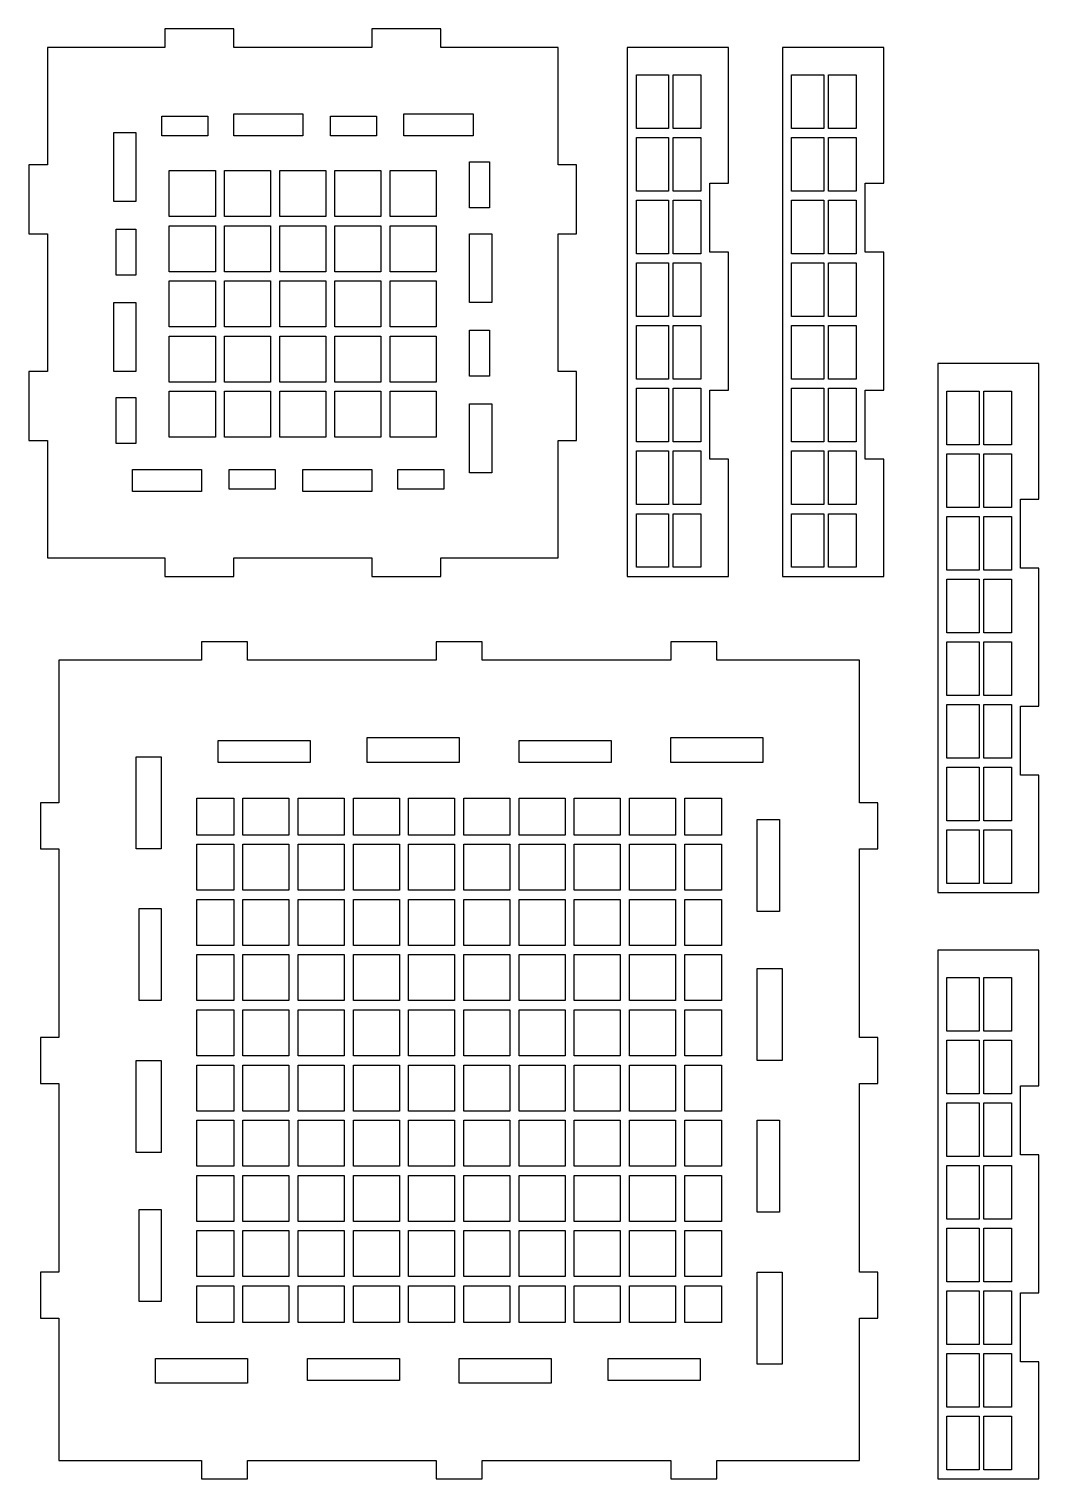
# Model space of a CAD drawing. Extents: x 0 to 1096, y 0 to 272.
# Drawn here: x 920.9 to 1096.5, y 1.3 to 253.5 of the extents above; entities that cross this region are included whole.
import ezdxf

# ---------------------------------------------------------------- set-up
doc = ezdxf.new("R2010")
doc.units = 0
doc.layers.add('CYAN', color=4, linetype='CONTINUOUS')

msp = doc.modelspace()

# ---------------------------------------------------------------- linework, layer by layer
at = {"layer": 'CYAN'}
for p, q in [((956.46, 253.52), (944.46, 253.52)), ((944.46, 253.52), (944.46, 250.32)), ((956.46, 250.32), (956.46, 253.52)), ((992.46, 253.52), (980.46, 253.52)), ((980.46, 253.52), (980.46, 250.32)), ((992.46, 250.32), (992.46, 253.52)), ((944.46, 250.32), (924.06, 250.32)), ((924.06, 250.32), (924.06, 229.92)), ((980.46, 250.32), (956.46, 250.32)), ((1012.86, 250.32), (992.46, 250.32)), ((1012.86, 229.92), (1012.86, 250.32)), ((1042.46, 250.32), (1024.86, 250.32)), ((1024.86, 250.32), (1024.86, 158.32)), ((1042.46, 226.72), (1042.46, 250.32)), ((1069.46, 250.32), (1051.86, 250.32)), ((1051.86, 250.32), (1051.86, 158.32)), ((1069.46, 226.72), (1069.46, 250.32)), ((1026.46, 236.22), (1026.46, 245.52)), ((1026.46, 245.52), (1032.06, 245.52)), ((1032.06, 245.52), (1032.06, 236.22)), ((1032.86, 236.22), (1032.86, 245.52)), ((1032.86, 245.52), (1037.66, 245.52)), ((1037.66, 245.52), (1037.66, 236.22)), ((1053.46, 236.22), (1053.46, 245.52)), ((1053.46, 245.52), (1059.06, 245.52)), ((1059.06, 245.52), (1059.06, 236.22)), ((1059.86, 236.22), (1059.86, 245.52)), ((1059.86, 245.52), (1064.66, 245.52)), ((1064.66, 245.52), (1064.66, 236.22)), ((943.96, 234.92), (943.96, 238.36)), ((943.96, 238.36), (951.96, 238.36)), ((951.96, 238.36), (951.96, 234.92)), ((956.46, 234.92), (956.46, 238.78)), ((956.46, 238.78), (968.46, 238.78)), ((968.46, 238.78), (968.46, 234.92)), ((973.26, 234.92), (973.26, 238.36)), ((973.26, 238.36), (981.26, 238.36)), ((981.26, 238.36), (981.26, 234.92)), ((986.06, 234.92), (986.06, 238.78)), ((986.06, 238.78), (998.06, 238.78)), ((998.06, 238.78), (998.06, 234.92)), ((935.6, 223.52), (935.6, 235.52)), ((935.6, 235.52), (939.46, 235.52)), ((939.46, 235.52), (939.46, 223.52)), ((951.96, 234.92), (943.96, 234.92)), ((968.46, 234.92), (956.46, 234.92)), ((981.26, 234.92), (973.26, 234.92)), ((998.06, 234.92), (986.06, 234.92)), ((1032.06, 236.22), (1026.46, 236.22)), ((1026.46, 225.32), (1026.46, 234.62)), ((1026.46, 234.62), (1032.06, 234.62)), ((1032.06, 234.62), (1032.06, 225.32)), ((1037.66, 236.22), (1032.86, 236.22)), ((1032.86, 225.32), (1032.86, 234.62)), ((1032.86, 234.62), (1037.66, 234.62)), ((1037.66, 234.62), (1037.66, 225.32)), ((1059.06, 236.22), (1053.46, 236.22)), ((1053.46, 225.32), (1053.46, 234.62)), ((1053.46, 234.62), (1059.06, 234.62)), ((1059.06, 234.62), (1059.06, 225.32)), ((1064.66, 236.22), (1059.86, 236.22)), ((1059.86, 225.32), (1059.86, 234.62)), ((1059.86, 234.62), (1064.66, 234.62)), ((1064.66, 234.62), (1064.66, 225.32)), ((924.06, 229.92), (920.86, 229.92)), ((920.86, 229.92), (920.86, 217.92)), ((997.46, 222.42), (997.46, 230.42)), ((997.46, 230.42), (1000.9, 230.42)), ((1000.9, 230.42), (1000.9, 222.42)), ((1016.06, 229.92), (1012.86, 229.92)), ((1016.06, 217.92), (1016.06, 229.92)), ((945.26, 220.9), (945.26, 228.9)), ((945.26, 228.9), (953.26, 228.9)), ((953.26, 228.9), (953.26, 220.9)), ((954.86, 220.9), (954.86, 228.9)), ((954.86, 228.9), (962.86, 228.9)), ((962.86, 228.9), (962.86, 220.9)), ((964.46, 220.9), (964.46, 228.9)), ((964.46, 228.9), (972.46, 228.9)), ((972.46, 228.9), (972.46, 220.9)), ((974.06, 220.9), (974.06, 228.9)), ((974.06, 228.9), (982.06, 228.9)), ((982.06, 228.9), (982.06, 220.9)), ((983.66, 220.9), (983.66, 228.9)), ((983.66, 228.9), (991.66, 228.9)), ((991.66, 228.9), (991.66, 220.9)), ((1032.06, 225.32), (1026.46, 225.32)), ((1037.66, 225.32), (1032.86, 225.32)), ((1039.26, 214.72), (1039.26, 226.72)), ((1039.26, 226.72), (1042.46, 226.72)), ((1059.06, 225.32), (1053.46, 225.32)), ((1064.66, 225.32), (1059.86, 225.32)), ((1066.26, 214.72), (1066.26, 226.72)), ((1066.26, 226.72), (1069.46, 226.72)), ((939.46, 223.52), (935.6, 223.52)), ((1000.9, 222.42), (997.46, 222.42)), ((1026.46, 214.42), (1026.46, 223.72)), ((1026.46, 223.72), (1032.06, 223.72)), ((1032.06, 223.72), (1032.06, 214.42)), ((1032.86, 214.42), (1032.86, 223.72)), ((1032.86, 223.72), (1037.66, 223.72)), ((1037.66, 223.72), (1037.66, 214.42)), ((1053.46, 214.42), (1053.46, 223.72)), ((1053.46, 223.72), (1059.06, 223.72)), ((1059.06, 223.72), (1059.06, 214.42)), ((1059.86, 214.42), (1059.86, 223.72)), ((1059.86, 223.72), (1064.66, 223.72)), ((1064.66, 223.72), (1064.66, 214.42)), ((953.26, 220.9), (945.26, 220.9)), ((962.86, 220.9), (954.86, 220.9)), ((972.46, 220.9), (964.46, 220.9)), ((982.06, 220.9), (974.06, 220.9)), ((991.66, 220.9), (983.66, 220.9)), ((920.86, 217.92), (924.06, 217.92)), ((924.06, 217.92), (924.06, 193.92)), ((936.02, 210.72), (936.02, 218.72)), ((936.02, 218.72), (939.46, 218.72)), ((939.46, 218.72), (939.46, 210.72)), ((945.26, 219.3), (953.26, 219.3)), ((945.26, 211.3), (945.26, 219.3)), ((953.26, 219.3), (953.26, 211.3)), ((954.86, 219.3), (962.86, 219.3)), ((954.86, 211.3), (954.86, 219.3)), ((962.86, 219.3), (962.86, 211.3)), ((964.46, 219.3), (972.46, 219.3)), ((964.46, 211.3), (964.46, 219.3)), ((972.46, 219.3), (972.46, 211.3)), ((974.06, 219.3), (982.06, 219.3)), ((974.06, 211.3), (974.06, 219.3)), ((982.06, 219.3), (982.06, 211.3)), ((983.66, 211.3), (983.66, 219.3)), ((983.66, 219.3), (991.66, 219.3)), ((991.66, 219.3), (991.66, 211.3)), ((997.46, 205.92), (997.46, 217.92)), ((997.46, 217.92), (1001.32, 217.92)), ((1001.32, 217.92), (1001.32, 205.92)), ((1012.86, 193.92), (1012.86, 217.92)), ((1012.86, 217.92), (1016.06, 217.92)), ((1032.06, 214.42), (1026.46, 214.42)), ((1037.66, 214.42), (1032.86, 214.42)), ((1042.46, 214.72), (1039.26, 214.72)), ((1042.46, 190.72), (1042.46, 214.72)), ((1059.06, 214.42), (1053.46, 214.42)), ((1064.66, 214.42), (1059.86, 214.42)), ((1069.46, 214.72), (1066.26, 214.72)), ((1069.46, 190.72), (1069.46, 214.72)), ((1026.46, 203.52), (1026.46, 212.82)), ((1026.46, 212.82), (1032.06, 212.82)), ((1032.06, 212.82), (1032.06, 203.52)), ((1032.86, 203.52), (1032.86, 212.82)), ((1032.86, 212.82), (1037.66, 212.82)), ((1037.66, 212.82), (1037.66, 203.52)), ((1053.46, 203.52), (1053.46, 212.82)), ((1053.46, 212.82), (1059.06, 212.82)), ((1059.06, 212.82), (1059.06, 203.52)), ((1059.86, 203.52), (1059.86, 212.82)), ((1059.86, 212.82), (1064.66, 212.82)), ((1064.66, 212.82), (1064.66, 203.52)), ((939.46, 210.72), (936.02, 210.72)), ((953.26, 211.3), (945.26, 211.3)), ((945.26, 201.7), (945.26, 209.7)), ((945.26, 209.7), (953.26, 209.7)), ((953.26, 209.7), (953.26, 201.7)), ((962.86, 211.3), (954.86, 211.3)), ((954.86, 201.7), (954.86, 209.7)), ((954.86, 209.7), (962.86, 209.7)), ((962.86, 209.7), (962.86, 201.7)), ((972.46, 211.3), (964.46, 211.3)), ((964.46, 201.7), (964.46, 209.7)), ((964.46, 209.7), (972.46, 209.7)), ((972.46, 209.7), (972.46, 201.7)), ((982.06, 211.3), (974.06, 211.3)), ((974.06, 209.7), (982.06, 209.7)), ((974.06, 201.7), (974.06, 209.7)), ((982.06, 209.7), (982.06, 201.7)), ((991.66, 211.3), (983.66, 211.3)), ((983.66, 201.7), (983.66, 209.7)), ((983.66, 209.7), (991.66, 209.7)), ((991.66, 209.7), (991.66, 201.7)), ((935.6, 193.92), (935.6, 205.92)), ((935.6, 205.92), (939.46, 205.92)), ((939.46, 205.92), (939.46, 193.92)), ((1001.32, 205.92), (997.46, 205.92)), ((1032.06, 203.52), (1026.46, 203.52)), ((1026.46, 192.62), (1026.46, 201.92)), ((1026.46, 201.92), (1032.06, 201.92)), ((1032.06, 201.92), (1032.06, 192.62)), ((1037.66, 203.52), (1032.86, 203.52)), ((1032.86, 192.62), (1032.86, 201.92)), ((1032.86, 201.92), (1037.66, 201.92)), ((1037.66, 201.92), (1037.66, 192.62)), ((1059.06, 203.52), (1053.46, 203.52)), ((1053.46, 192.62), (1053.46, 201.92)), ((1053.46, 201.92), (1059.06, 201.92)), ((1059.06, 201.92), (1059.06, 192.62)), ((1064.66, 203.52), (1059.86, 203.52)), ((1059.86, 192.62), (1059.86, 201.92)), ((1059.86, 201.92), (1064.66, 201.92)), ((1064.66, 201.92), (1064.66, 192.62)), ((953.26, 201.7), (945.26, 201.7)), ((945.26, 192.1), (945.26, 200.1)), ((945.26, 200.1), (953.26, 200.1)), ((953.26, 200.1), (953.26, 192.1)), ((962.86, 201.7), (954.86, 201.7)), ((954.86, 192.1), (954.86, 200.1)), ((954.86, 200.1), (962.86, 200.1)), ((962.86, 200.1), (962.86, 192.1)), ((972.46, 201.7), (964.46, 201.7)), ((964.46, 192.1), (964.46, 200.1)), ((964.46, 200.1), (972.46, 200.1)), ((972.46, 200.1), (972.46, 192.1)), ((982.06, 201.7), (974.06, 201.7)), ((974.06, 200.1), (982.06, 200.1)), ((974.06, 192.1), (974.06, 200.1)), ((982.06, 200.1), (982.06, 192.1)), ((991.66, 201.7), (983.66, 201.7)), ((983.66, 192.1), (983.66, 200.1)), ((983.66, 200.1), (991.66, 200.1)), ((991.66, 200.1), (991.66, 192.1)), ((997.46, 193.12), (997.46, 201.12)), ((997.46, 201.12), (1000.9, 201.12)), ((1000.9, 201.12), (1000.9, 193.12)), ((1096.46, 195.32), (1078.86, 195.32)), ((1078.86, 195.32), (1078.86, 103.32)), ((1096.46, 171.72), (1096.46, 195.32)), ((924.06, 193.92), (920.86, 193.92)), ((920.86, 193.92), (920.86, 181.92)), ((939.46, 193.92), (935.6, 193.92)), ((953.26, 192.1), (945.26, 192.1)), ((962.86, 192.1), (954.86, 192.1)), ((972.46, 192.1), (964.46, 192.1)), ((982.06, 192.1), (974.06, 192.1)), ((991.66, 192.1), (983.66, 192.1)), ((1000.9, 193.12), (997.46, 193.12)), ((1016.06, 193.92), (1012.86, 193.92)), ((1016.06, 181.92), (1016.06, 193.92)), ((1032.06, 192.62), (1026.46, 192.62)), ((1037.66, 192.62), (1032.86, 192.62)), ((1059.06, 192.62), (1053.46, 192.62)), ((1064.66, 192.62), (1059.86, 192.62)), ((936.02, 181.42), (936.02, 189.42)), ((936.02, 189.42), (939.46, 189.42)), ((939.46, 189.42), (939.46, 181.42)), ((945.26, 182.5), (945.26, 190.5)), ((945.26, 190.5), (953.26, 190.5)), ((953.26, 190.5), (953.26, 182.5)), ((954.86, 182.5), (954.86, 190.5)), ((954.86, 190.5), (962.86, 190.5)), ((962.86, 190.5), (962.86, 182.5)), ((964.46, 182.5), (964.46, 190.5)), ((964.46, 190.5), (972.46, 190.5)), ((972.46, 190.5), (972.46, 182.5)), ((974.06, 182.5), (974.06, 190.5)), ((974.06, 190.5), (982.06, 190.5)), ((982.06, 190.5), (982.06, 182.5)), ((983.66, 182.5), (983.66, 190.5)), ((983.66, 190.5), (991.66, 190.5)), ((991.66, 190.5), (991.66, 182.5)), ((1026.46, 181.72), (1026.46, 191.02)), ((1026.46, 191.02), (1032.06, 191.02)), ((1032.06, 191.02), (1032.06, 181.72)), ((1032.86, 181.72), (1032.86, 191.02)), ((1032.86, 191.02), (1037.66, 191.02)), ((1037.66, 191.02), (1037.66, 181.72)), ((1039.26, 178.72), (1039.26, 190.72)), ((1039.26, 190.72), (1042.46, 190.72)), ((1053.46, 181.72), (1053.46, 191.02)), ((1053.46, 191.02), (1059.06, 191.02)), ((1059.06, 191.02), (1059.06, 181.72)), ((1059.86, 181.72), (1059.86, 191.02)), ((1059.86, 191.02), (1064.66, 191.02)), ((1064.66, 191.02), (1064.66, 181.72)), ((1066.26, 178.72), (1066.26, 190.72)), ((1066.26, 190.72), (1069.46, 190.72)), ((1080.46, 181.22), (1080.46, 190.52)), ((1080.46, 190.52), (1086.06, 190.52)), ((1086.06, 190.52), (1086.06, 181.22)), ((1086.86, 181.22), (1086.86, 190.52)), ((1086.86, 190.52), (1091.66, 190.52)), ((1091.66, 190.52), (1091.66, 181.22)), ((997.46, 176.32), (997.46, 188.32)), ((997.46, 188.32), (1001.32, 188.32)), ((1001.32, 188.32), (1001.32, 176.32)), ((920.86, 181.92), (924.06, 181.92)), ((924.06, 181.92), (924.06, 161.52)), ((953.26, 182.5), (945.26, 182.5)), ((962.86, 182.5), (954.86, 182.5)), ((972.46, 182.5), (964.46, 182.5)), ((982.06, 182.5), (974.06, 182.5)), ((991.66, 182.5), (983.66, 182.5)), ((1012.86, 161.52), (1012.86, 181.92)), ((1012.86, 181.92), (1016.06, 181.92)), ((1032.06, 181.72), (1026.46, 181.72)), ((1037.66, 181.72), (1032.86, 181.72)), ((1059.06, 181.72), (1053.46, 181.72)), ((1064.66, 181.72), (1059.86, 181.72)), ((939.46, 181.42), (936.02, 181.42)), ((1026.46, 170.82), (1026.46, 180.12)), ((1026.46, 180.12), (1032.06, 180.12)), ((1032.06, 180.12), (1032.06, 170.82)), ((1032.86, 170.82), (1032.86, 180.12)), ((1032.86, 180.12), (1037.66, 180.12)), ((1037.66, 180.12), (1037.66, 170.82)), ((1053.46, 170.82), (1053.46, 180.12)), ((1053.46, 180.12), (1059.06, 180.12)), ((1059.06, 180.12), (1059.06, 170.82)), ((1059.86, 170.82), (1059.86, 180.12)), ((1059.86, 180.12), (1064.66, 180.12)), ((1064.66, 180.12), (1064.66, 170.82)), ((1086.06, 181.22), (1080.46, 181.22)), ((1080.46, 170.32), (1080.46, 179.62)), ((1080.46, 179.62), (1086.06, 179.62)), ((1086.06, 179.62), (1086.06, 170.32)), ((1091.66, 181.22), (1086.86, 181.22)), ((1086.86, 170.32), (1086.86, 179.62)), ((1086.86, 179.62), (1091.66, 179.62)), ((1091.66, 179.62), (1091.66, 170.32)), ((938.86, 173.06), (938.86, 176.92)), ((938.86, 176.92), (950.86, 176.92)), ((950.86, 176.92), (950.86, 173.06)), ((955.66, 176.92), (963.66, 176.92)), ((955.66, 173.48), (955.66, 176.92)), ((963.66, 176.92), (963.66, 173.48)), ((968.46, 176.92), (980.46, 176.92)), ((968.46, 173.06), (968.46, 176.92)), ((980.46, 176.92), (980.46, 173.06)), ((984.96, 176.92), (992.96, 176.92)), ((984.96, 173.48), (984.96, 176.92)), ((992.96, 176.92), (992.96, 173.48)), ((1042.46, 178.72), (1039.26, 178.72)), ((1042.46, 158.32), (1042.46, 178.72)), ((1069.46, 178.72), (1066.26, 178.72)), ((1069.46, 158.32), (1069.46, 178.72)), ((1001.32, 176.32), (997.46, 176.32)), ((950.86, 173.06), (938.86, 173.06)), ((963.66, 173.48), (955.66, 173.48)), ((980.46, 173.06), (968.46, 173.06)), ((992.96, 173.48), (984.96, 173.48)), ((1093.26, 159.72), (1093.26, 171.72)), ((1093.26, 171.72), (1096.46, 171.72)), ((1032.06, 170.82), (1026.46, 170.82)), ((1026.46, 159.92), (1026.46, 169.22)), ((1026.46, 169.22), (1032.06, 169.22)), ((1032.06, 169.22), (1032.06, 159.92)), ((1037.66, 170.82), (1032.86, 170.82)), ((1032.86, 159.92), (1032.86, 169.22)), ((1032.86, 169.22), (1037.66, 169.22)), ((1037.66, 169.22), (1037.66, 159.92)), ((1059.06, 170.82), (1053.46, 170.82)), ((1053.46, 159.92), (1053.46, 169.22)), ((1053.46, 169.22), (1059.06, 169.22)), ((1059.06, 169.22), (1059.06, 159.92)), ((1064.66, 170.82), (1059.86, 170.82)), ((1059.86, 159.92), (1059.86, 169.22)), ((1059.86, 169.22), (1064.66, 169.22)), ((1064.66, 169.22), (1064.66, 159.92)), ((1086.06, 170.32), (1080.46, 170.32)), ((1091.66, 170.32), (1086.86, 170.32)), ((1080.46, 159.42), (1080.46, 168.72)), ((1080.46, 168.72), (1086.06, 168.72)), ((1086.06, 168.72), (1086.06, 159.42)), ((1086.86, 159.42), (1086.86, 168.72)), ((1086.86, 168.72), (1091.66, 168.72)), ((1091.66, 168.72), (1091.66, 159.42)), ((924.06, 161.52), (944.46, 161.52)), ((944.46, 161.52), (944.46, 158.32)), ((956.46, 158.32), (956.46, 161.52)), ((956.46, 161.52), (980.46, 161.52)), ((980.46, 161.52), (980.46, 158.32)), ((992.46, 158.32), (992.46, 161.52)), ((992.46, 161.52), (1012.86, 161.52)), ((1032.06, 159.92), (1026.46, 159.92)), ((1037.66, 159.92), (1032.86, 159.92)), ((1059.06, 159.92), (1053.46, 159.92)), ((1064.66, 159.92), (1059.86, 159.92)), ((1086.06, 159.42), (1080.46, 159.42)), ((1091.66, 159.42), (1086.86, 159.42)), ((1096.46, 159.72), (1093.26, 159.72)), ((1096.46, 135.72), (1096.46, 159.72)), ((944.46, 158.32), (956.46, 158.32)), ((980.46, 158.32), (992.46, 158.32)), ((1024.86, 158.32), (1042.46, 158.32)), ((1051.86, 158.32), (1069.46, 158.32)), ((1080.46, 148.52), (1080.46, 157.82)), ((1080.46, 157.82), (1086.06, 157.82)), ((1086.06, 157.82), (1086.06, 148.52)), ((1086.86, 148.52), (1086.86, 157.82)), ((1086.86, 157.82), (1091.66, 157.82)), ((1091.66, 157.82), (1091.66, 148.52)), ((958.86, 146.92), (950.86, 146.92)), ((950.86, 146.92), (950.86, 143.72)), ((958.86, 143.72), (958.86, 146.92)), ((999.66, 146.92), (991.66, 146.92)), ((991.66, 146.92), (991.66, 143.72)), ((999.66, 143.72), (999.66, 146.92)), ((1040.46, 146.92), (1032.46, 146.92)), ((1032.46, 146.92), (1032.46, 143.72)), ((1040.46, 143.72), (1040.46, 146.92)), ((1086.06, 148.52), (1080.46, 148.52)), ((1080.46, 137.62), (1080.46, 146.92)), ((1080.46, 146.92), (1086.06, 146.92)), ((1086.06, 146.92), (1086.06, 137.62)), ((1091.66, 148.52), (1086.86, 148.52)), ((1086.86, 137.62), (1086.86, 146.92)), ((1086.86, 146.92), (1091.66, 146.92)), ((1091.66, 146.92), (1091.66, 137.62)), ((950.86, 143.72), (926.06, 143.72)), ((926.06, 143.72), (926.06, 118.92)), ((991.66, 143.72), (958.86, 143.72)), ((1032.46, 143.72), (999.66, 143.72)), ((1065.26, 143.72), (1040.46, 143.72)), ((1065.26, 118.92), (1065.26, 143.72)), ((1086.06, 137.62), (1080.46, 137.62)), ((1091.66, 137.62), (1086.86, 137.62)), ((1080.46, 126.72), (1080.46, 136.02)), ((1080.46, 136.02), (1086.06, 136.02)), ((1086.06, 136.02), (1086.06, 126.72)), ((1086.86, 126.72), (1086.86, 136.02)), ((1086.86, 136.02), (1091.66, 136.02)), ((1091.66, 136.02), (1091.66, 126.72)), ((1093.26, 123.72), (1093.26, 135.72)), ((1093.26, 135.72), (1096.46, 135.72)), ((953.74, 125.94), (953.74, 129.78)), ((953.74, 129.78), (969.74, 129.78)), ((969.74, 129.78), (969.74, 125.94)), ((979.66, 125.94), (979.66, 130.26)), ((979.66, 130.26), (995.66, 130.26)), ((995.66, 130.26), (995.66, 125.94)), ((1006.06, 125.94), (1006.06, 129.78)), ((1006.06, 129.78), (1022.06, 129.78)), ((1022.06, 129.78), (1022.06, 125.94)), ((1032.46, 125.94), (1032.46, 130.26)), ((1032.46, 130.26), (1048.46, 130.26)), ((1048.46, 130.26), (1048.46, 125.94)), ((939.52, 110.92), (939.52, 126.92)), ((939.52, 126.92), (943.84, 126.92)), ((943.84, 126.92), (943.84, 110.92)), ((1086.06, 126.72), (1080.46, 126.72)), ((1091.66, 126.72), (1086.86, 126.72)), ((969.74, 125.94), (953.74, 125.94)), ((995.66, 125.94), (979.66, 125.94)), ((1022.06, 125.94), (1006.06, 125.94)), ((1048.46, 125.94), (1032.46, 125.94)), ((1080.46, 115.82), (1080.46, 125.12)), ((1080.46, 125.12), (1086.06, 125.12)), ((1086.06, 125.12), (1086.06, 115.82)), ((1086.86, 115.82), (1086.86, 125.12)), ((1086.86, 125.12), (1091.66, 125.12)), ((1091.66, 125.12), (1091.66, 115.82)), ((1096.46, 123.72), (1093.26, 123.72)), ((1096.46, 103.32), (1096.46, 123.72)), ((926.06, 118.92), (922.86, 118.92)), ((922.86, 118.92), (922.86, 110.92)), ((950.06, 113.32), (950.06, 119.72)), ((950.06, 119.72), (956.46, 119.72)), ((956.46, 119.72), (956.46, 113.32)), ((958.06, 113.32), (958.06, 119.72)), ((958.06, 119.72), (966.06, 119.72)), ((966.06, 119.72), (966.06, 113.32)), ((967.66, 113.32), (967.66, 119.72)), ((967.66, 119.72), (975.66, 119.72)), ((975.66, 119.72), (975.66, 113.32)), ((977.26, 113.32), (977.26, 119.72)), ((977.26, 119.72), (985.26, 119.72)), ((985.26, 119.72), (985.26, 113.32)), ((986.86, 113.32), (986.86, 119.72)), ((986.86, 119.72), (994.86, 119.72)), ((994.86, 119.72), (994.86, 113.32)), ((996.46, 113.32), (996.46, 119.72)), ((996.46, 119.72), (1004.46, 119.72)), ((1004.46, 119.72), (1004.46, 113.32)), ((1006.06, 113.32), (1006.06, 119.72)), ((1006.06, 119.72), (1014.06, 119.72)), ((1014.06, 119.72), (1014.06, 113.32)), ((1015.66, 113.32), (1015.66, 119.72)), ((1015.66, 119.72), (1023.66, 119.72)), ((1023.66, 119.72), (1023.66, 113.32)), ((1025.26, 113.32), (1025.26, 119.72)), ((1025.26, 119.72), (1033.26, 119.72)), ((1033.26, 119.72), (1033.26, 113.32)), ((1034.86, 113.32), (1034.86, 119.72)), ((1034.86, 119.72), (1041.26, 119.72)), ((1041.26, 119.72), (1041.26, 113.32)), ((1068.46, 118.92), (1065.26, 118.92)), ((1068.46, 110.92), (1068.46, 118.92)), ((1047.48, 100.04), (1047.48, 116.04)), ((1047.48, 116.04), (1051.32, 116.04)), ((1051.32, 116.04), (1051.32, 100.04)), ((1086.06, 115.82), (1080.46, 115.82)), ((1080.46, 104.92), (1080.46, 114.22)), ((1080.46, 114.22), (1086.06, 114.22)), ((1086.06, 114.22), (1086.06, 104.92)), ((1091.66, 115.82), (1086.86, 115.82)), ((1086.86, 104.92), (1086.86, 114.22)), ((1086.86, 114.22), (1091.66, 114.22)), ((1091.66, 114.22), (1091.66, 104.92)), ((956.46, 113.32), (950.06, 113.32)), ((950.06, 103.72), (950.06, 111.72)), ((950.06, 111.72), (956.46, 111.72)), ((956.46, 111.72), (956.46, 103.72)), ((966.06, 113.32), (958.06, 113.32)), ((958.06, 103.72), (958.06, 111.72)), ((958.06, 111.72), (966.06, 111.72)), ((966.06, 111.72), (966.06, 103.72)), ((975.66, 113.32), (967.66, 113.32)), ((967.66, 103.72), (967.66, 111.72)), ((967.66, 111.72), (975.66, 111.72)), ((975.66, 111.72), (975.66, 103.72)), ((985.26, 113.32), (977.26, 113.32)), ((977.26, 111.72), (985.26, 111.72)), ((977.26, 103.72), (977.26, 111.72)), ((985.26, 111.72), (985.26, 103.72)), ((994.86, 113.32), (986.86, 113.32)), ((986.86, 111.72), (994.86, 111.72)), ((986.86, 103.72), (986.86, 111.72)), ((994.86, 111.72), (994.86, 103.72)), ((1004.46, 113.32), (996.46, 113.32)), ((996.46, 111.72), (1004.46, 111.72)), ((996.46, 103.72), (996.46, 111.72)), ((1004.46, 111.72), (1004.46, 103.72)), ((1014.06, 113.32), (1006.06, 113.32)), ((1006.06, 111.72), (1014.06, 111.72)), ((1006.06, 103.72), (1006.06, 111.72)), ((1014.06, 111.72), (1014.06, 103.72)), ((1023.66, 113.32), (1015.66, 113.32)), ((1015.66, 111.72), (1023.66, 111.72)), ((1015.66, 103.72), (1015.66, 111.72)), ((1023.66, 111.72), (1023.66, 103.72)), ((1033.26, 113.32), (1025.26, 113.32)), ((1025.26, 111.72), (1033.26, 111.72)), ((1025.26, 103.72), (1025.26, 111.72)), ((1033.26, 111.72), (1033.26, 103.72)), ((1041.26, 113.32), (1034.86, 113.32)), ((1034.86, 111.72), (1041.26, 111.72)), ((1034.86, 103.72), (1034.86, 111.72)), ((1041.26, 111.72), (1041.26, 103.72)), ((922.86, 110.92), (926.06, 110.92)), ((926.06, 110.92), (926.06, 78.12)), ((943.84, 110.92), (939.52, 110.92)), ((1065.26, 78.12), (1065.26, 110.92)), ((1065.26, 110.92), (1068.46, 110.92)), ((956.46, 103.72), (950.06, 103.72)), ((966.06, 103.72), (958.06, 103.72)), ((975.66, 103.72), (967.66, 103.72)), ((985.26, 103.72), (977.26, 103.72)), ((994.86, 103.72), (986.86, 103.72)), ((1004.46, 103.72), (996.46, 103.72)), ((1014.06, 103.72), (1006.06, 103.72)), ((1023.66, 103.72), (1015.66, 103.72)), ((1033.26, 103.72), (1025.26, 103.72)), ((1041.26, 103.72), (1034.86, 103.72)), ((1086.06, 104.92), (1080.46, 104.92)), ((1091.66, 104.92), (1086.86, 104.92)), ((950.06, 94.12), (950.06, 102.12)), ((950.06, 102.12), (956.46, 102.12)), ((956.46, 102.12), (956.46, 94.12)), ((958.06, 94.12), (958.06, 102.12)), ((958.06, 102.12), (966.06, 102.12)), ((966.06, 102.12), (966.06, 94.12)), ((967.66, 94.12), (967.66, 102.12)), ((967.66, 102.12), (975.66, 102.12)), ((975.66, 102.12), (975.66, 94.12)), ((977.26, 94.12), (977.26, 102.12)), ((977.26, 102.12), (985.26, 102.12)), ((985.26, 102.12), (985.26, 94.12)), ((986.86, 94.12), (986.86, 102.12)), ((986.86, 102.12), (994.86, 102.12)), ((994.86, 102.12), (994.86, 94.12)), ((996.46, 94.12), (996.46, 102.12)), ((996.46, 102.12), (1004.46, 102.12)), ((1004.46, 102.12), (1004.46, 94.12)), ((1006.06, 94.12), (1006.06, 102.12)), ((1006.06, 102.12), (1014.06, 102.12)), ((1014.06, 102.12), (1014.06, 94.12)), ((1015.66, 94.12), (1015.66, 102.12)), ((1015.66, 102.12), (1023.66, 102.12)), ((1023.66, 102.12), (1023.66, 94.12)), ((1025.26, 94.12), (1025.26, 102.12)), ((1025.26, 102.12), (1033.26, 102.12)), ((1033.26, 102.12), (1033.26, 94.12)), ((1034.86, 102.12), (1041.26, 102.12)), ((1034.86, 94.12), (1034.86, 102.12)), ((1041.26, 102.12), (1041.26, 94.12)), ((1078.86, 103.32), (1096.46, 103.32)), ((940, 84.52), (940, 100.52)), ((940, 100.52), (943.84, 100.52)), ((943.84, 100.52), (943.84, 84.52)), ((1051.32, 100.04), (1047.48, 100.04)), ((956.46, 94.12), (950.06, 94.12)), ((966.06, 94.12), (958.06, 94.12)), ((975.66, 94.12), (967.66, 94.12)), ((985.26, 94.12), (977.26, 94.12)), ((994.86, 94.12), (986.86, 94.12)), ((1004.46, 94.12), (996.46, 94.12)), ((1014.06, 94.12), (1006.06, 94.12)), ((1023.66, 94.12), (1015.66, 94.12)), ((1033.26, 94.12), (1025.26, 94.12)), ((1041.26, 94.12), (1034.86, 94.12)), ((1096.46, 93.32), (1078.86, 93.32)), ((1078.86, 93.32), (1078.86, 1.32)), ((1096.46, 69.72), (1096.46, 93.32)), ((950.06, 84.52), (950.06, 92.52)), ((950.06, 92.52), (956.46, 92.52)), ((956.46, 92.52), (956.46, 84.52)), ((958.06, 84.52), (958.06, 92.52)), ((958.06, 92.52), (966.06, 92.52)), ((966.06, 92.52), (966.06, 84.52)), ((967.66, 84.52), (967.66, 92.52)), ((967.66, 92.52), (975.66, 92.52)), ((975.66, 92.52), (975.66, 84.52)), ((977.26, 84.52), (977.26, 92.52)), ((977.26, 92.52), (985.26, 92.52)), ((985.26, 92.52), (985.26, 84.52)), ((986.86, 92.52), (994.86, 92.52)), ((986.86, 84.52), (986.86, 92.52)), ((994.86, 92.52), (994.86, 84.52)), ((996.46, 92.52), (1004.46, 92.52)), ((996.46, 84.52), (996.46, 92.52)), ((1004.46, 92.52), (1004.46, 84.52)), ((1006.06, 92.52), (1014.06, 92.52)), ((1006.06, 84.52), (1006.06, 92.52)), ((1014.06, 92.52), (1014.06, 84.52)), ((1015.66, 92.52), (1023.66, 92.52)), ((1015.66, 84.52), (1015.66, 92.52)), ((1023.66, 92.52), (1023.66, 84.52)), ((1025.26, 92.52), (1033.26, 92.52)), ((1025.26, 84.52), (1025.26, 92.52)), ((1033.26, 92.52), (1033.26, 84.52)), ((1034.86, 92.52), (1041.26, 92.52)), ((1034.86, 84.52), (1034.86, 92.52)), ((1041.26, 92.52), (1041.26, 84.52)), ((1047.48, 74.12), (1047.48, 90.12)), ((1047.48, 90.12), (1051.8, 90.12)), ((1051.8, 90.12), (1051.8, 74.12)), ((1080.46, 79.22), (1080.46, 88.52)), ((1080.46, 88.52), (1086.06, 88.52)), ((1086.06, 88.52), (1086.06, 79.22)), ((1086.86, 79.22), (1086.86, 88.52)), ((1086.86, 88.52), (1091.66, 88.52)), ((1091.66, 88.52), (1091.66, 79.22)), ((943.84, 84.52), (940, 84.52)), ((956.46, 84.52), (950.06, 84.52)), ((966.06, 84.52), (958.06, 84.52)), ((975.66, 84.52), (967.66, 84.52)), ((985.26, 84.52), (977.26, 84.52)), ((994.86, 84.52), (986.86, 84.52)), ((1004.46, 84.52), (996.46, 84.52)), ((1014.06, 84.52), (1006.06, 84.52)), ((1023.66, 84.52), (1015.66, 84.52)), ((1033.26, 84.52), (1025.26, 84.52)), ((1041.26, 84.52), (1034.86, 84.52)), ((950.06, 74.92), (950.06, 82.92)), ((950.06, 82.92), (956.46, 82.92)), ((956.46, 82.92), (956.46, 74.92)), ((958.06, 74.92), (958.06, 82.92)), ((958.06, 82.92), (966.06, 82.92)), ((966.06, 82.92), (966.06, 74.92)), ((967.66, 74.92), (967.66, 82.92)), ((967.66, 82.92), (975.66, 82.92)), ((975.66, 82.92), (975.66, 74.92)), ((977.26, 74.92), (977.26, 82.92)), ((977.26, 82.92), (985.26, 82.92)), ((985.26, 82.92), (985.26, 74.92)), ((986.86, 74.92), (986.86, 82.92)), ((986.86, 82.92), (994.86, 82.92)), ((994.86, 82.92), (994.86, 74.92)), ((996.46, 74.92), (996.46, 82.92)), ((996.46, 82.92), (1004.46, 82.92)), ((1004.46, 82.92), (1004.46, 74.92)), ((1006.06, 74.92), (1006.06, 82.92)), ((1006.06, 82.92), (1014.06, 82.92)), ((1014.06, 82.92), (1014.06, 74.92)), ((1015.66, 74.92), (1015.66, 82.92)), ((1015.66, 82.92), (1023.66, 82.92)), ((1023.66, 82.92), (1023.66, 74.92)), ((1025.26, 74.92), (1025.26, 82.92)), ((1025.26, 82.92), (1033.26, 82.92)), ((1033.26, 82.92), (1033.26, 74.92)), ((1034.86, 82.92), (1041.26, 82.92)), ((1034.86, 74.92), (1034.86, 82.92)), ((1041.26, 82.92), (1041.26, 74.92)), ((1086.06, 79.22), (1080.46, 79.22)), ((1091.66, 79.22), (1086.86, 79.22)), ((926.06, 78.12), (922.86, 78.12)), ((922.86, 78.12), (922.86, 70.12)), ((1068.46, 78.12), (1065.26, 78.12)), ((1068.46, 70.12), (1068.46, 78.12)), ((1080.46, 68.32), (1080.46, 77.62)), ((1080.46, 77.62), (1086.06, 77.62)), ((1086.06, 77.62), (1086.06, 68.32)), ((1086.86, 68.32), (1086.86, 77.62)), ((1086.86, 77.62), (1091.66, 77.62)), ((1091.66, 77.62), (1091.66, 68.32)), ((939.52, 58.12), (939.52, 74.12)), ((939.52, 74.12), (943.84, 74.12)), ((943.84, 74.12), (943.84, 58.12)), ((956.46, 74.92), (950.06, 74.92)), ((950.06, 65.32), (950.06, 73.32)), ((950.06, 73.32), (956.46, 73.32)), ((956.46, 73.32), (956.46, 65.32)), ((966.06, 74.92), (958.06, 74.92)), ((958.06, 65.32), (958.06, 73.32)), ((958.06, 73.32), (966.06, 73.32)), ((966.06, 73.32), (966.06, 65.32)), ((975.66, 74.92), (967.66, 74.92)), ((967.66, 65.32), (967.66, 73.32)), ((967.66, 73.32), (975.66, 73.32)), ((975.66, 73.32), (975.66, 65.32)), ((985.26, 74.92), (977.26, 74.92)), ((977.26, 65.32), (977.26, 73.32)), ((977.26, 73.32), (985.26, 73.32)), ((985.26, 73.32), (985.26, 65.32)), ((994.86, 74.92), (986.86, 74.92)), ((986.86, 73.32), (994.86, 73.32)), ((986.86, 65.32), (986.86, 73.32)), ((994.86, 73.32), (994.86, 65.32)), ((1004.46, 74.92), (996.46, 74.92)), ((996.46, 73.32), (1004.46, 73.32)), ((996.46, 65.32), (996.46, 73.32)), ((1004.46, 73.32), (1004.46, 65.32)), ((1014.06, 74.92), (1006.06, 74.92)), ((1006.06, 73.32), (1014.06, 73.32)), ((1006.06, 65.32), (1006.06, 73.32)), ((1014.06, 73.32), (1014.06, 65.32)), ((1023.66, 74.92), (1015.66, 74.92)), ((1015.66, 73.32), (1023.66, 73.32)), ((1015.66, 65.32), (1015.66, 73.32)), ((1023.66, 73.32), (1023.66, 65.32)), ((1033.26, 74.92), (1025.26, 74.92)), ((1025.26, 73.32), (1033.26, 73.32)), ((1025.26, 65.32), (1025.26, 73.32)), ((1033.26, 73.32), (1033.26, 65.32)), ((1041.26, 74.92), (1034.86, 74.92)), ((1034.86, 73.32), (1041.26, 73.32)), ((1034.86, 65.32), (1034.86, 73.32)), ((1041.26, 73.32), (1041.26, 65.32)), ((1051.8, 74.12), (1047.48, 74.12)), ((922.86, 70.12), (926.06, 70.12)), ((926.06, 70.12), (926.06, 37.32)), ((1065.26, 37.32), (1065.26, 70.12)), ((1065.26, 70.12), (1068.46, 70.12)), ((1086.06, 68.32), (1080.46, 68.32)), ((1091.66, 68.32), (1086.86, 68.32)), ((1093.26, 57.72), (1093.26, 69.72)), ((1093.26, 69.72), (1096.46, 69.72)), ((1080.46, 57.42), (1080.46, 66.72)), ((1080.46, 66.72), (1086.06, 66.72)), ((1086.06, 66.72), (1086.06, 57.42)), ((1086.86, 57.42), (1086.86, 66.72)), ((1086.86, 66.72), (1091.66, 66.72)), ((1091.66, 66.72), (1091.66, 57.42)), ((956.46, 65.32), (950.06, 65.32)), ((950.06, 55.72), (950.06, 63.72)), ((950.06, 63.72), (956.46, 63.72)), ((956.46, 63.72), (956.46, 55.72)), ((966.06, 65.32), (958.06, 65.32)), ((958.06, 55.72), (958.06, 63.72)), ((958.06, 63.72), (966.06, 63.72)), ((966.06, 63.72), (966.06, 55.72)), ((975.66, 65.32), (967.66, 65.32)), ((967.66, 55.72), (967.66, 63.72)), ((967.66, 63.72), (975.66, 63.72)), ((975.66, 63.72), (975.66, 55.72)), ((985.26, 65.32), (977.26, 65.32)), ((977.26, 55.72), (977.26, 63.72)), ((977.26, 63.72), (985.26, 63.72)), ((985.26, 63.72), (985.26, 55.72)), ((994.86, 65.32), (986.86, 65.32)), ((986.86, 55.72), (986.86, 63.72)), ((986.86, 63.72), (994.86, 63.72)), ((994.86, 63.72), (994.86, 55.72)), ((1004.46, 65.32), (996.46, 65.32)), ((996.46, 55.72), (996.46, 63.72)), ((996.46, 63.72), (1004.46, 63.72)), ((1004.46, 63.72), (1004.46, 55.72)), ((1014.06, 65.32), (1006.06, 65.32)), ((1006.06, 55.72), (1006.06, 63.72)), ((1006.06, 63.72), (1014.06, 63.72)), ((1014.06, 63.72), (1014.06, 55.72)), ((1023.66, 65.32), (1015.66, 65.32)), ((1015.66, 55.72), (1015.66, 63.72)), ((1015.66, 63.72), (1023.66, 63.72)), ((1023.66, 63.72), (1023.66, 55.72)), ((1033.26, 65.32), (1025.26, 65.32)), ((1025.26, 55.72), (1025.26, 63.72)), ((1025.26, 63.72), (1033.26, 63.72)), ((1033.26, 63.72), (1033.26, 55.72)), ((1041.26, 65.32), (1034.86, 65.32)), ((1034.86, 63.72), (1041.26, 63.72)), ((1034.86, 55.72), (1034.86, 63.72)), ((1041.26, 63.72), (1041.26, 55.72)), ((1047.48, 47.72), (1047.48, 63.72)), ((1047.48, 63.72), (1051.32, 63.72)), ((1051.32, 63.72), (1051.32, 47.72)), ((943.84, 58.12), (939.52, 58.12)), ((956.46, 55.72), (950.06, 55.72)), ((966.06, 55.72), (958.06, 55.72)), ((975.66, 55.72), (967.66, 55.72)), ((985.26, 55.72), (977.26, 55.72)), ((994.86, 55.72), (986.86, 55.72)), ((1004.46, 55.72), (996.46, 55.72)), ((1014.06, 55.72), (1006.06, 55.72)), ((1023.66, 55.72), (1015.66, 55.72)), ((1033.26, 55.72), (1025.26, 55.72)), ((1041.26, 55.72), (1034.86, 55.72)), ((1086.06, 57.42), (1080.46, 57.42)), ((1080.46, 46.52), (1080.46, 55.82)), ((1080.46, 55.82), (1086.06, 55.82)), ((1086.06, 55.82), (1086.06, 46.52)), ((1091.66, 57.42), (1086.86, 57.42)), ((1086.86, 46.52), (1086.86, 55.82)), ((1086.86, 55.82), (1091.66, 55.82)), ((1091.66, 55.82), (1091.66, 46.52)), ((1096.46, 57.72), (1093.26, 57.72)), ((1096.46, 33.72), (1096.46, 57.72)), ((950.06, 46.12), (950.06, 54.12)), ((950.06, 54.12), (956.46, 54.12)), ((956.46, 54.12), (956.46, 46.12)), ((958.06, 46.12), (958.06, 54.12)), ((958.06, 54.12), (966.06, 54.12)), ((966.06, 54.12), (966.06, 46.12)), ((967.66, 46.12), (967.66, 54.12)), ((967.66, 54.12), (975.66, 54.12)), ((975.66, 54.12), (975.66, 46.12)), ((977.26, 46.12), (977.26, 54.12)), ((977.26, 54.12), (985.26, 54.12)), ((985.26, 54.12), (985.26, 46.12)), ((986.86, 54.12), (994.86, 54.12)), ((986.86, 46.12), (986.86, 54.12)), ((994.86, 54.12), (994.86, 46.12)), ((996.46, 54.12), (1004.46, 54.12)), ((996.46, 46.12), (996.46, 54.12)), ((1004.46, 54.12), (1004.46, 46.12)), ((1006.06, 54.12), (1014.06, 54.12)), ((1006.06, 46.12), (1006.06, 54.12)), ((1014.06, 54.12), (1014.06, 46.12)), ((1015.66, 54.12), (1023.66, 54.12)), ((1015.66, 46.12), (1015.66, 54.12)), ((1023.66, 54.12), (1023.66, 46.12)), ((1025.26, 54.12), (1033.26, 54.12)), ((1025.26, 46.12), (1025.26, 54.12)), ((1033.26, 54.12), (1033.26, 46.12)), ((1034.86, 54.12), (1041.26, 54.12)), ((1034.86, 46.12), (1034.86, 54.12)), ((1041.26, 54.12), (1041.26, 46.12)), ((940, 32.22), (940, 48.22)), ((940, 48.22), (943.84, 48.22)), ((943.84, 48.22), (943.84, 32.22)), ((956.46, 46.12), (950.06, 46.12)), ((966.06, 46.12), (958.06, 46.12)), ((975.66, 46.12), (967.66, 46.12)), ((985.26, 46.12), (977.26, 46.12)), ((994.86, 46.12), (986.86, 46.12)), ((1004.46, 46.12), (996.46, 46.12)), ((1014.06, 46.12), (1006.06, 46.12)), ((1023.66, 46.12), (1015.66, 46.12)), ((1033.26, 46.12), (1025.26, 46.12)), ((1041.26, 46.12), (1034.86, 46.12)), ((1051.32, 47.72), (1047.48, 47.72)), ((1086.06, 46.52), (1080.46, 46.52)), ((1091.66, 46.52), (1086.86, 46.52)), ((950.06, 36.52), (950.06, 44.52)), ((950.06, 44.52), (956.46, 44.52)), ((956.46, 44.52), (956.46, 36.52)), ((958.06, 36.52), (958.06, 44.52)), ((958.06, 44.52), (966.06, 44.52)), ((966.06, 44.52), (966.06, 36.52)), ((967.66, 36.52), (967.66, 44.52)), ((967.66, 44.52), (975.66, 44.52)), ((975.66, 44.52), (975.66, 36.52)), ((977.26, 36.52), (977.26, 44.52)), ((977.26, 44.52), (985.26, 44.52)), ((985.26, 44.52), (985.26, 36.52)), ((986.86, 36.52), (986.86, 44.52)), ((986.86, 44.52), (994.86, 44.52)), ((994.86, 44.52), (994.86, 36.52)), ((996.46, 36.52), (996.46, 44.52)), ((996.46, 44.52), (1004.46, 44.52)), ((1004.46, 44.52), (1004.46, 36.52)), ((1006.06, 36.52), (1006.06, 44.52)), ((1006.06, 44.52), (1014.06, 44.52)), ((1014.06, 44.52), (1014.06, 36.52)), ((1015.66, 36.52), (1015.66, 44.52)), ((1015.66, 44.52), (1023.66, 44.52)), ((1023.66, 44.52), (1023.66, 36.52)), ((1025.26, 36.52), (1025.26, 44.52)), ((1025.26, 44.52), (1033.26, 44.52)), ((1033.26, 44.52), (1033.26, 36.52)), ((1034.86, 44.52), (1041.26, 44.52)), ((1034.86, 36.52), (1034.86, 44.52)), ((1041.26, 44.52), (1041.26, 36.52)), ((1080.46, 35.62), (1080.46, 44.92)), ((1080.46, 44.92), (1086.06, 44.92)), ((1086.06, 44.92), (1086.06, 35.62)), ((1086.86, 35.62), (1086.86, 44.92)), ((1086.86, 44.92), (1091.66, 44.92)), ((1091.66, 44.92), (1091.66, 35.62)), ((926.06, 37.32), (922.86, 37.32)), ((922.86, 37.32), (922.86, 29.32)), ((956.46, 36.52), (950.06, 36.52)), ((966.06, 36.52), (958.06, 36.52)), ((975.66, 36.52), (967.66, 36.52)), ((985.26, 36.52), (977.26, 36.52)), ((994.86, 36.52), (986.86, 36.52)), ((1004.46, 36.52), (996.46, 36.52)), ((1014.06, 36.52), (1006.06, 36.52)), ((1023.66, 36.52), (1015.66, 36.52)), ((1033.26, 36.52), (1025.26, 36.52)), ((1041.26, 36.52), (1034.86, 36.52)), ((1047.48, 37.32), (1051.8, 37.32)), ((1047.48, 21.32), (1047.48, 37.32)), ((1051.8, 37.32), (1051.8, 21.32)), ((1068.46, 37.32), (1065.26, 37.32)), ((1068.46, 29.32), (1068.46, 37.32)), ((1086.06, 35.62), (1080.46, 35.62)), ((1091.66, 35.62), (1086.86, 35.62)), ((950.06, 28.52), (950.06, 34.92)), ((950.06, 34.92), (956.46, 34.92)), ((956.46, 34.92), (956.46, 28.52)), ((958.06, 28.52), (958.06, 34.92)), ((958.06, 34.92), (966.06, 34.92)), ((966.06, 34.92), (966.06, 28.52)), ((967.66, 28.52), (967.66, 34.92)), ((967.66, 34.92), (975.66, 34.92)), ((975.66, 34.92), (975.66, 28.52)), ((977.26, 28.52), (977.26, 34.92)), ((977.26, 34.92), (985.26, 34.92)), ((985.26, 34.92), (985.26, 28.52)), ((986.86, 34.92), (994.86, 34.92)), ((986.86, 28.52), (986.86, 34.92)), ((994.86, 34.92), (994.86, 28.52)), ((996.46, 34.92), (1004.46, 34.92)), ((996.46, 28.52), (996.46, 34.92)), ((1004.46, 34.92), (1004.46, 28.52)), ((1006.06, 34.92), (1014.06, 34.92)), ((1006.06, 28.52), (1006.06, 34.92)), ((1014.06, 34.92), (1014.06, 28.52)), ((1015.66, 34.92), (1023.66, 34.92)), ((1015.66, 28.52), (1015.66, 34.92)), ((1023.66, 34.92), (1023.66, 28.52)), ((1025.26, 34.92), (1033.26, 34.92)), ((1025.26, 28.52), (1025.26, 34.92)), ((1033.26, 34.92), (1033.26, 28.52)), ((1034.86, 34.92), (1041.26, 34.92)), ((1034.86, 28.52), (1034.86, 34.92)), ((1041.26, 34.92), (1041.26, 28.52)), ((1080.46, 24.72), (1080.46, 34.02)), ((1080.46, 34.02), (1086.06, 34.02)), ((1086.06, 34.02), (1086.06, 24.72)), ((1086.86, 24.72), (1086.86, 34.02)), ((1086.86, 34.02), (1091.66, 34.02)), ((1091.66, 34.02), (1091.66, 24.72)), ((1093.26, 21.72), (1093.26, 33.72)), ((1093.26, 33.72), (1096.46, 33.72)), ((943.84, 32.22), (940, 32.22)), ((922.86, 29.32), (926.06, 29.32)), ((926.06, 29.32), (926.06, 4.52)), ((956.46, 28.52), (950.06, 28.52)), ((966.06, 28.52), (958.06, 28.52)), ((975.66, 28.52), (967.66, 28.52)), ((985.26, 28.52), (977.26, 28.52)), ((994.86, 28.52), (986.86, 28.52)), ((1004.46, 28.52), (996.46, 28.52)), ((1014.06, 28.52), (1006.06, 28.52)), ((1023.66, 28.52), (1015.66, 28.52)), ((1033.26, 28.52), (1025.26, 28.52)), ((1041.26, 28.52), (1034.86, 28.52)), ((1065.26, 4.52), (1065.26, 29.32)), ((1065.26, 29.32), (1068.46, 29.32)), ((1086.06, 24.72), (1080.46, 24.72)), ((1080.46, 13.82), (1080.46, 23.12)), ((1080.46, 23.12), (1086.06, 23.12)), ((1086.06, 23.12), (1086.06, 13.82)), ((1091.66, 24.72), (1086.86, 24.72)), ((1086.86, 13.82), (1086.86, 23.12)), ((1086.86, 23.12), (1091.66, 23.12)), ((1091.66, 23.12), (1091.66, 13.82)), ((942.86, 17.98), (942.86, 22.3)), ((942.86, 22.3), (958.86, 22.3)), ((958.86, 22.3), (958.86, 17.98)), ((969.26, 18.46), (969.26, 22.3)), ((969.26, 22.3), (985.26, 22.3)), ((985.26, 22.3), (985.26, 18.46)), ((995.66, 22.3), (1011.66, 22.3)), ((995.66, 17.98), (995.66, 22.3)), ((1011.66, 22.3), (1011.66, 17.98)), ((1021.58, 22.3), (1037.58, 22.3)), ((1021.58, 18.46), (1021.58, 22.3)), ((1037.58, 22.3), (1037.58, 18.46)), ((1051.8, 21.32), (1047.48, 21.32)), ((1096.46, 21.72), (1093.26, 21.72)), ((1096.46, 1.32), (1096.46, 21.72)), ((958.86, 17.98), (942.86, 17.98)), ((985.26, 18.46), (969.26, 18.46)), ((1011.66, 17.98), (995.66, 17.98)), ((1037.58, 18.46), (1021.58, 18.46)), ((1086.06, 13.82), (1080.46, 13.82)), ((1091.66, 13.82), (1086.86, 13.82)), ((1080.46, 2.92), (1080.46, 12.22)), ((1080.46, 12.22), (1086.06, 12.22)), ((1086.06, 12.22), (1086.06, 2.92)), ((1086.86, 2.92), (1086.86, 12.22)), ((1086.86, 12.22), (1091.66, 12.22)), ((1091.66, 12.22), (1091.66, 2.92)), ((926.06, 4.52), (950.86, 4.52)), ((950.86, 4.52), (950.86, 1.32)), ((958.86, 1.32), (958.86, 4.52)), ((958.86, 4.52), (991.66, 4.52)), ((991.66, 4.52), (991.66, 1.32)), ((999.66, 1.32), (999.66, 4.52)), ((999.66, 4.52), (1032.46, 4.52)), ((1032.46, 4.52), (1032.46, 1.32)), ((1040.46, 1.32), (1040.46, 4.52)), ((1040.46, 4.52), (1065.26, 4.52)), ((1086.06, 2.92), (1080.46, 2.92)), ((1091.66, 2.92), (1086.86, 2.92)), ((950.86, 1.32), (958.86, 1.32)), ((991.66, 1.32), (999.66, 1.32)), ((1032.46, 1.32), (1040.46, 1.32)), ((1078.86, 1.32), (1096.46, 1.32))]:
    msp.add_line(p, q, dxfattribs=at)

doc.saveas('drawing.dxf')
